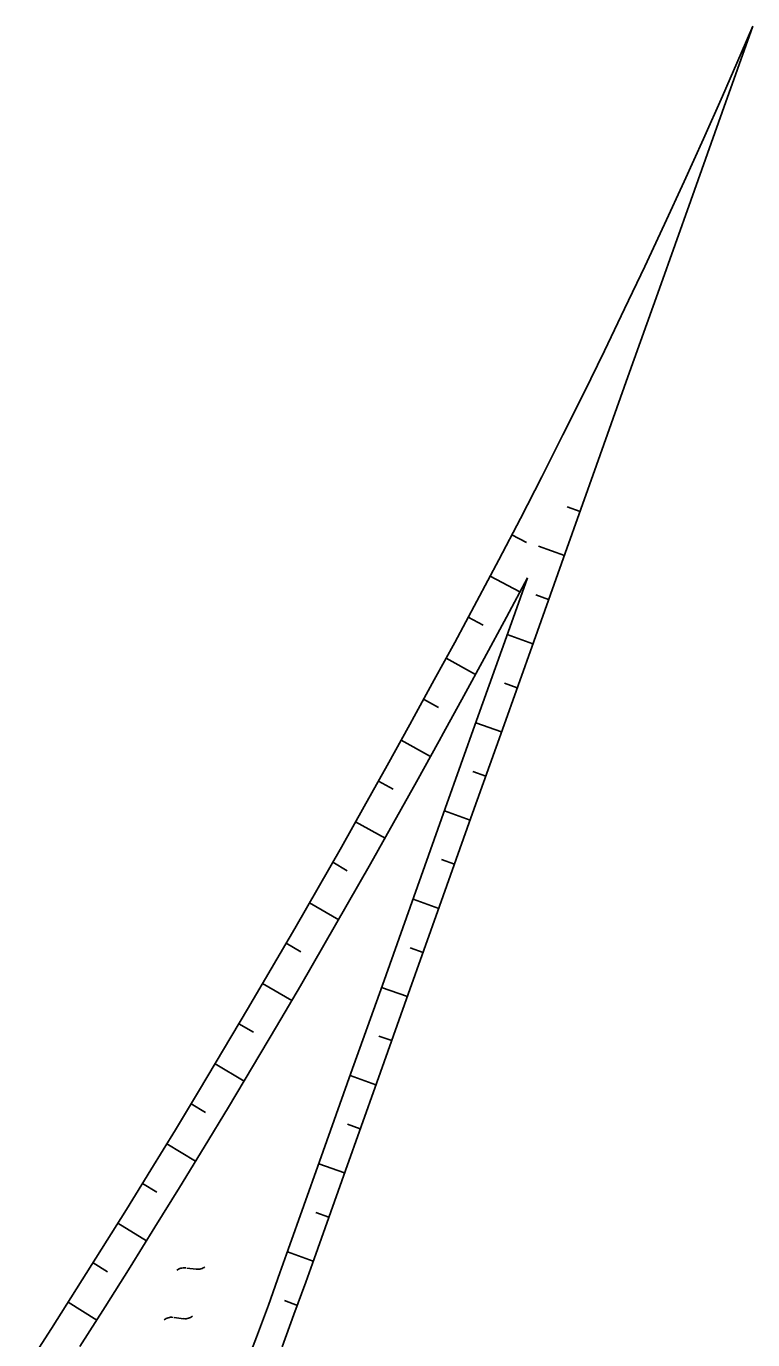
# Model space of a CAD drawing. Header units: metres. Extents: x 134219 to 139178, y 438661 to 444352.
# Drawn here: x 135710.4 to 135788, y 443835.3 to 443975.6 of the extents above; entities that cross this region are included whole.
import ezdxf

# ---------------------------------------------------------------- set-up
doc = ezdxf.new("R2010")
doc.units = ezdxf.units.M
doc.linetypes.add('13strp', pattern=[4, 1, -3])
doc.layers.add('Utd-ondergr-nw', color=8, linetype='13strp', lineweight=35)

# ---------------------------------------------------------------- blocks, each defined once
blk = doc.blocks.new('Dwm A2 aanvulling$0$A$C32883349')
at = {"layer": 'Utd-ondergr-nw'}
blk.add_line((-1.82, 0.37), (-2.44, 1.31), dxfattribs=at)
for centre, start, end in [((-3.53, 0.59), 33.3445, 123.3445), ((-0.72, 1.1), 213.3445, 303.3445)]:
    blk.add_arc(centre, 1.31, start, end, dxfattribs=at)

msp = doc.modelspace()

# ---------------------------------------------------------------- linework, layer by layer
at = {"layer": 'Utd-ondergr-nw', "linetype": 'Continuous', "flags": 128}
for points in [[(135710.37, 443832.32), (135713.07, 443836.53), (135715.75, 443840.75), (135718.41, 443844.98), (135721.06, 443849.22), (135723.69, 443853.48), (135726.3, 443857.74), (135728.89, 443862.02), (135731.45, 443866.31), (135734.01, 443870.61), (135736.54, 443874.92), (135739.05, 443879.24), (135741.55, 443883.58), (135744.03, 443887.92), (135746.48, 443892.27), (135748.92, 443896.64), (135751.34, 443901.02), (135751.81, 443901.87), (135753.96, 443905.79), (135756.14, 443909.79), (135758.51, 443914.19), (135760.85, 443918.61), (135763.16, 443923.04), (135765.44, 443927.49), (135767.7, 443931.95), (135769.93, 443936.43), (135772.13, 443940.92), (135774.3, 443945.42), (135776.44, 443949.94), (135778.56, 443954.47), (135780.65, 443959.01), (135782.71, 443963.57), (135784.74, 443968.14), (135786.74, 443972.72), (135787.98, 443975.6)], [(135787.98, 443975.6), (135784.72, 443966.42), (135781.36, 443957), (135778.01, 443947.58), (135774.65, 443938.16), (135771.3, 443928.74), (135767.95, 443919.32), (135764.59, 443909.9), (135761.24, 443900.48), (135757.88, 443891.06), (135754.53, 443881.64), (135751.17, 443872.22), (135747.82, 443862.79), (135744.46, 443853.38), (135741.11, 443843.95), (135740.23, 443841.47), (135738.97, 443838.01), (135737.69, 443834.56)], [(135768.16, 443924.28), (135769.54, 443923.79)], [(135763.83, 443920.45), (135762.24, 443921.28)], [(135765.1, 443920.06), (135767.86, 443919.08)], [(135716.1, 443834.59), (135718.79, 443838.83), (135721.46, 443843.07), (135724.12, 443847.33), (135726.75, 443851.59), (135729.37, 443855.87), (135731.97, 443860.16), (135734.55, 443864.47), (135737.11, 443868.78), (135739.65, 443873.1), (135742.17, 443877.44), (135744.67, 443881.79), (135747.16, 443886.14), (135749.62, 443890.51), (135752.07, 443894.89), (135754.49, 443899.28), (135754.96, 443900.13), (135757.12, 443904.07), (135759.3, 443908.07), (135761.68, 443912.5), (135763.91, 443916.7)], [(135763.91, 443916.7), (135761.84, 443910.88), (135758.48, 443901.46), (135755.13, 443892.04), (135751.77, 443882.62), (135748.42, 443873.2), (135745.06, 443863.78), (135741.71, 443854.36), (135738.35, 443844.94), (135737.47, 443842.46), (135736.23, 443839.02), (135734.95, 443835.59), (135733.17, 443830.97)], [(135763.11, 443915.19), (135759.92, 443916.87)], [(135764.8, 443914.86), (135766.18, 443914.37)], [(135759.17, 443911.63), (135757.58, 443912.48)], [(135761.75, 443910.64), (135764.5, 443909.65)], [(135758.38, 443906.38), (135755.22, 443908.1)], [(135761.45, 443905.44), (135762.83, 443904.94)], [(135754.4, 443902.85), (135752.82, 443903.72)], [(135758.39, 443901.22), (135761.15, 443900.23)], [(135753.57, 443897.61), (135750.42, 443899.35)], [(135758.09, 443896.01), (135759.47, 443895.52)], [(135749.57, 443894.11), (135748, 443894.99)], [(135755.04, 443891.79), (135757.8, 443890.81)], [(135748.7, 443888.87), (135745.56, 443890.64)], [(135744.67, 443885.41), (135743.11, 443886.31)], [(135754.74, 443886.59), (135756.12, 443886.1)], [(135743.75, 443880.18), (135740.63, 443881.98)], [(135751.69, 443882.37), (135754.44, 443881.39)], [(135739.69, 443876.76), (135738.14, 443877.66)], [(135751.39, 443877.17), (135752.76, 443876.68)], [(135738.73, 443871.54), (135735.62, 443873.36)], [(135748.33, 443872.95), (135751.09, 443871.97)], [(135734.64, 443868.15), (135733.09, 443869.07)], [(135748.03, 443867.75), (135749.41, 443867.26)], [(135733.63, 443862.94), (135730.54, 443864.78)], [(135744.98, 443863.53), (135747.73, 443862.55)], [(135729.51, 443859.58), (135727.97, 443860.51)], [(135744.68, 443858.33), (135746.05, 443857.84)], [(135728.46, 443854.38), (135725.38, 443856.25)], [(135741.62, 443854.11), (135744.38, 443853.13)], [(135724.31, 443851.06), (135722.78, 443852)], [(135723.21, 443845.87), (135720.15, 443847.77)], [(135741.32, 443848.91), (135742.7, 443848.42)], [(135719.03, 443842.58), (135717.51, 443843.54)], [(135738.27, 443844.69), (135741.02, 443843.71)], [(135717.89, 443837.4), (135714.85, 443839.33)], [(135737.95, 443839.49), (135739.33, 443838.99)]]:
    msp.add_lwpolyline(points, dxfattribs=at)

# ---------------------------------------------------------------- block references
at = {"layer": 'Utd-ondergr-nw', "linetype": 'Continuous', "rotation": 49.35098364402291}
for p in [(135729.98, 443843.98), (135728.64, 443838.7)]:
    msp.add_blockref('Dwm A2 aanvulling$0$A$C32883349', p, dxfattribs=at)

doc.saveas('drawing.dxf')
